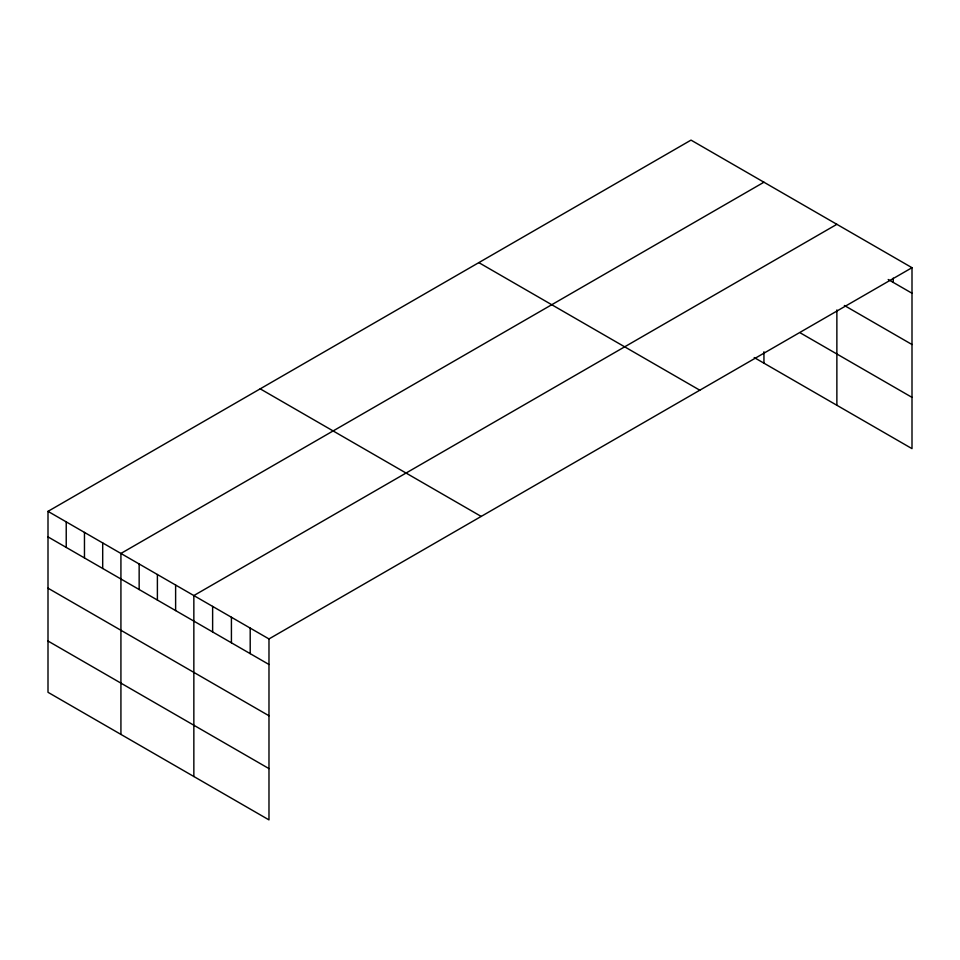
<?xml version="1.0" encoding="UTF-8"?>
<svg xmlns="http://www.w3.org/2000/svg" width="960" height="960" viewBox="0 0 960 960"><rect width="100%" height="100%" fill="white"/><g stroke="black" fill="none" stroke-linecap="round" stroke-linejoin="round"><path stroke-width="1.44" d="M48 511.356L268.98 638.94L268.98 819.888L48 692.304L48 511.356L691.02 140.112L912 267.696L912 448.644L754.212 357.552M763.944 182.208L120.924 553.452L120.924 734.412M836.868 224.316L193.848 595.56L193.848 776.508M268.98 638.94L912 267.696M888.204 279.504L912 293.244M844.38 305.484L912 344.52M800.4 332.94L912 397.368M478.824 262.62L699.804 390.204M260.196 388.836L481.176 516.42M48 536.892L268.98 664.488M48 588.18L268.98 715.764M48 641.028L268.98 768.612M893.22 278.136L893.22 282.396M836.868 309.948L836.868 405.276M763.944 351.768L763.944 363.168M250.2 628.092L250.2 653.64M231.42 617.244L231.42 642.792M212.628 606.396L212.628 631.944M175.62 585.036L175.62 610.572M157.392 574.5L157.392 600.048M139.152 563.976L139.152 589.524M102.696 542.928L102.696 568.476M84.468 532.404L84.468 557.952M66.228 521.88L66.228 547.428"/></g></svg>
